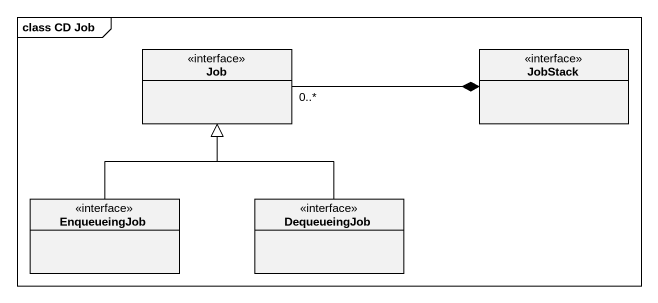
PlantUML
@startuml
mainframe class CD Job
hide circle
hide empty members
interface Job
interface JobStack
interface EnqueueingJob
interface DequeueingJob
JobStack *-left- "0..*" Job
EnqueueingJob -up-|> Job
DequeueingJob -up-|> Job
@enduml
